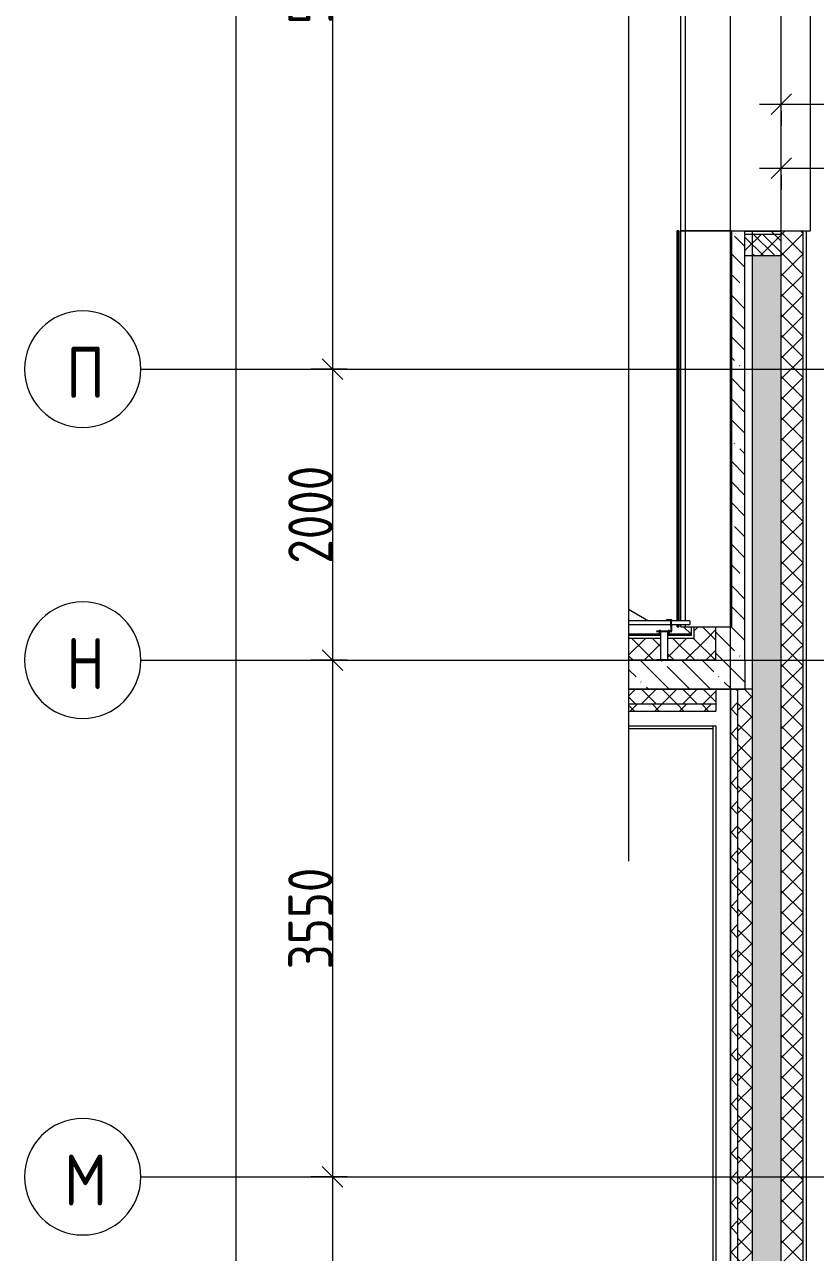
# Model space of a CAD drawing. Header units: millimetres. Extents: x -68946 to 690821, y -552984 to 293768.
# Drawn here: x 87963 to 93402, y -504526 to -496087 of the extents above; entities that cross this region are included whole.
import ezdxf

# ---------------------------------------------------------------- set-up
doc = ezdxf.new("R2010")
doc.units = ezdxf.units.MM
doc.linetypes.add('ADSK_Линия сетки', pattern=[2500, 2000, -250, 0, -250])
doc.layers.get('Defpoints').update_dxf_attribs({"color": 250})
for name, color, linetype, lineweight in [('Аннотация', 250, 'Continuous', 20), ('Крыша', 7, 'Continuous', 5), ('Обобщенные модели', 250, 'Continuous', 9), ('Ограждение', 7, 'Continuous', 5), ('Оси', 250, 'Continuous', 9), ('Размеры', 7, 'Continuous', 9), ('Стены внутренние', 7, 'Continuous', 9), ('Стены наружные', 7, 'Continuous', 9), ('Стены отделка', 7, 'Continuous', 13), ('Стены перегородки', 7, 'Continuous', 13), ('Стены штриховка', 250, 'Continuous', 9), ('Узлы', 250, 'Continuous', 18)]:
    doc.layers.add(name, color=color, linetype=linetype, lineweight=lineweight)
doc.styles.add('GOST Common', font='', dxfattribs={"width": 0.9, "height": 350})
doc.styles.add('GOST Common_1', font='', dxfattribs={"width": 0.9, "height": 250})
doc.styles.add('GOST Common_2', font='', dxfattribs={"width": 0.8, "height": 350})
doc.styles.add('А3', font='ГОСТ тип А.ttf')
doc.styles.get('GOST Common').set_extended_font_data('GOST Common')
doc.styles.get('GOST Common_1').set_extended_font_data('GOST Common')
doc.styles.get('GOST Common_2').set_extended_font_data('GOST Common')
doc.dimstyles.new('ADSK_Основной_2_5_мм_Округление_до_10_мм_1', dxfattribs={"dimscale": 304.8, "dimtxt": 0.824897, "dimasz": 0.463911, "dimexe": 0.492126, "dimexo": 0.001615, "dimgap": 6.56168e-05, "dimtad": 1, "dimdec": 0, "dimlfac": 304.8, "dimrnd": 10, "dimdsep": 46, "dimtxsty": 'GOST Common_1', "dimblk1": 'OBLIQUE', "dimblk2": 'OBLIQUE', "dimsah": 1, "dimcen": 0.09, "dimdle": 0.492126, "dimazin": 0, "dimtfac": 1, "dimtdec": 4, "dimtix": 1, "dimtmove": 0, "dimatfit": 3, "dimfxl": 1, "dimtvp": 1, "dimtolj": 1, "dimtzin": 0, "dimlwd": 9, "dimlwe": 9, "dimarcsym": 2})
doc.dimstyles.new('ADSK_Основной_2_мм', dxfattribs={"dimscale": 304.8, "dimtxt": 201.142999, "dimasz": 0.463911, "dimexe": 0.492126, "dimexo": 0.492126, "dimgap": 0.098425, "dimtad": 1, "dimdec": 0, "dimdsep": 46, "dimtxsty": 'GOST Common_2', "dimblk1": 'OBLIQUE', "dimblk2": 'OBLIQUE', "dimsah": 1, "dimcen": 0.09, "dimdle": 0.492126, "dimazin": 0, "dimtfac": 1, "dimtdec": 4, "dimtix": 1, "dimtmove": 1, "dimatfit": 3, "dimfxl": 1, "dimtvp": 1, "dimtolj": 1, "dimtzin": 0, "dimlwd": 9, "dimlwe": 9, "dimarcsym": 2})
pattern_1 = [(135, (23667.23, -543980.64), (-142.5619, -142.5619), []), (135, (23809.8, -543980.64), (-142.5619, -142.5619), [252.016, -50.403, 3.353, -47.05])]
pattern_2 = [(45, (23667.23, -543980.64), (-70.71068, 70.71068), []), (135, (23667.23, -543980.64), (-70.71068, -70.71068), [])]
pattern_3 = [(135, (23667.23, -543980.64), (-84.85281, -84.85281), []), (225, (23667.23, -543980.64), (84.85281, -84.85281), [])]

# ---------------------------------------------------------------- blocks, each defined once
blk = doc.blocks.new('Фартук_СКБ - 141_Фартук_СКБ_790-41422802-АР3_Кладочный план кровли _17_930 С2-3')
at = {"layer": 'Обобщенные модели'}
for p, q in [((11730, 30), (100, 30)), ((11730, 0), (11730, 30)), ((11730, -829), (11730, 0)), ((11730, -829), (100, -829)), ((11730, -861.15631), (11730, -829)), ((11730, -861.15631), (100, -861.15631))]:
    blk.add_line(p, q, dxfattribs=at)
blk = doc.blocks.new('Ограждение - Н_800-V9-АР3_Кладочный план кровли _17_930 С2-3')
at = {"layer": 'Ограждение'}
for p, q in [((-2, 85), (-5, 85)), ((-2, 85), (-5, 85)), ((-5, 75), (-5, 85)), ((-5, 85), (-5, 75)), ((-5, 75), (-5, 85)), ((-5, 85), (-5, 75)), ((0, 100), (-2, 100)), ((-2, 100), (-2, 2)), ((0, 0), (0, 100)), ((-78, 32), (-80, 32)), ((-80, 32), (-80, 2)), ((-80, 2), (-35, 2)), ((-80, 2), (-80, 0)), ((-78, 4), (-78, 32)), ((-35, 4), (-78, 4)), ((-35, 2), (-35, 4)), ((-2, 2), (-35, 2)), ((-5, 75), (-2, 75)), ((-5, 75), (-2, 75)), ((-2, 24), (-5, 24)), ((-2, 24), (-5, 24)), ((-5, 14), (-5, 24)), ((-5, 24), (-5, 14)), ((-5, 14), (-5, 24)), ((-5, 24), (-5, 14)), ((-5, 14), (-2, 14)), ((-5, 14), (-2, 14)), ((15, 83), (0, 83)), ((0, 77), (15, 77)), ((15, 22), (0, 22)), ((0, 16), (15, 16)), ((15, 83), (5, 83)), ((5, 77), (15, 77)), ((15, 22), (5, 22)), ((5, 16), (15, 16)), ((15, 82.6), (15, 83)), ((15, 83), (15, 77)), ((15, 82.6), (15, 83)), ((15, 83), (15, 82.6)), ((15, 77), (15, 77.4)), ((15, 77), (15, 77.4)), ((15, 77.4), (15, 77)), ((15, 21.6), (15, 22)), ((15, 22), (15, 16)), ((15, 21.6), (15, 22)), ((15, 22), (15, 21.6)), ((15, 16), (15, 16.4)), ((15, 16), (15, 16.4)), ((15, 16.4), (15, 16)), ((-80, 0), (-70, 0)), ((-45, 0), (0, 0))]:
    blk.add_line(p, q, dxfattribs=at)
blk = doc.blocks.new('Ограждение - Ограждение-35690526-АР3_Кладочный план кровли _17_930 С2-3')
at = {"layer": 'Ограждение'}
for p, q in [((68741, 43795), (68450, 43795)), ((68872, 43795), (68743, 43795)), ((68872, 43795), (68872, 43770)), ((68450, 43770), (68741, 43770)), ((68743, 43770), (68872, 43770))]:
    blk.add_line(p, q, dxfattribs=at)
at = {"extrusion": (0, 0, -1), "zscale": -1, "rotation": 270.0000000000003}
blk.add_blockref('Ограждение - Н_800-V9-АР3_Кладочный план кровли _17_930 С2-3', (-68745, 43725), dxfattribs=at)
blk = doc.blocks.new('TN_Удлинитель для кровельного ограждения - Удлинитель для кровельного ограждения ТехноНИКОЛЬ 200 мм-35690759-АР3_Кладочный план кровли _17_930 С2-3')
at = {"layer": 'Ограждение'}
for p, q in [((68645, 43725), (68645, 43720)), ((68645, 43720), (68646.3, 43720)), ((68655, 43720), (68645, 43720)), ((68662.6, 43720), (68655, 43720)), ((68723.6, 43720), (68667.6, 43720)), ((68669.5, 43720), (68669.5, 43530)), ((68720.5, 43530), (68720.5, 43720)), ((68735, 43720), (68728.6, 43720)), ((68745, 43720), (68735, 43720)), ((68743.7, 43720), (68745, 43720)), ((68745, 43720), (68745, 43725)), ((68645, 43530), (68645, 43525)), ((68645, 43530), (68655, 43530)), ((68655, 43525), (68645, 43525)), ((68655, 43530), (68735, 43530)), ((68735, 43525), (68655, 43525)), ((68735, 43530), (68745, 43530)), ((68745, 43525), (68735, 43525)), ((68745, 43525), (68745, 43530))]:
    blk.add_line(p, q, dxfattribs=at)
blk = doc.blocks.new('Ограждение - Ограждение-38269344-АР3_Кладочный план кровли _17_930 С2-3')
at = {"layer": 'Ограждение'}
for p, q in [((68828, 43755), (68880, 43703)), ((68669.5, 43703), (68450, 43703)), ((68880, 43703), (68720.4, 43703))]:
    blk.add_line(p, q, dxfattribs=at)
blk = doc.blocks.new('Фартук_СКБ - 141_Фартук_СКБ_200-41411886-АР3_Кладочный план кровли _17_930 С2-3')
at = {"layer": 'Обобщенные модели'}
for p, q in [((0, 321.2), (15, 321.2)), ((0, 321.2), (0, 289)), ((0, 289), (15, 289)), ((0, 289), (0, 0)), ((40, 321.2), (2720, 321.2)), ((40, 289), (2720, 289)), ((2720, 289), (2720, 321.2)), ((2720, 0), (2720, 289)), ((0, 0), (0, -30)), ((0, -30), (2720, -30)), ((2720, -30), (2720, 0))]:
    blk.add_line(p, q, dxfattribs=at)
blk = doc.blocks.new('Швеллер - 140х58-41411903-АР3_Кладочный план кровли _17_930 С2-3')
at = {"layer": 'Обобщенные модели'}
for p, q in [((-1360, 5), (1320, 5)), ((-1360, 5), (-1360, 1)), ((-1360, 1), (-1360, -1)), ((1320, 1), (-1360, 1)), ((1345, 5), (1360, 5)), ((1360, 1), (1345, 1)), ((1360, 1), (1360, 5)), ((1360, -1), (1360, 1)), ((-1360, -1), (1320, -1)), ((-1360, -1), (-1360, -5)), ((1320, -5), (-1360, -5)), ((1345, -1), (1360, -1)), ((1360, -5), (1345, -5)), ((1360, -5), (1360, -1))]:
    blk.add_line(p, q, dxfattribs=at)
blk = doc.blocks.new('ADSK_Обрыв_Линия - По умолчанию-35382580-АР3_Кладочный план кровли _17_930 С2-3')
at = {"layer": 'Узлы'}
blk.add_line((8512.6, 0), (16800, 0), dxfattribs=at)
blk = doc.blocks.new('Ось сетки - Круг_Ø8 мм-39983606-АР3_Кладочный план кровли _17_930 С2-3')
at = {"layer": 'Оси'}
for start, end in [(360, 180), (180, 360)]:
    blk.add_arc((0, 0), 4, start, end, dxfattribs=at)
blk = doc.blocks.new('_Oblique')
at = {"color": 0, "linetype": 'ByBlock', "lineweight": -2}
blk.add_line((-0.5, -0.5), (0.5, 0.5), dxfattribs=at)
blk = doc.blocks.new('*D6212')
at = {"layer": 'Defpoints', "color": 0, "lineweight": 30, "transparency": 16777216}
for p in [(97662.2, -495285.6), (93167.2, -496533.7), (97662.2, -496633.7)]:
    blk.add_point(p, dxfattribs=at)
at = {"layer": 'Размеры', "color": 0, "lineweight": 9, "transparency": 16777216}
for p, q in [((97662.2, -495435.6), (97662.2, -496783.7)), ((93017.2, -496633.7), (97812.2, -496633.7)), ((93167.2, -496683.7), (93167.2, -496783.7))]:
    blk.add_line(p, q, dxfattribs=at)
at = {"layer": 'Размеры', "color": 0, "lineweight": 9, "transparency": 16777216, "xscale": 141.4, "yscale": 141.4, "zscale": 141.4, "rotation": 180}
blk.add_blockref('_Oblique', (93167.2, -496633.7), dxfattribs=at)
at = {"layer": 'Размеры', "color": 0, "lineweight": 9, "transparency": 16777216, "xscale": 141.4, "yscale": 141.4, "zscale": 141.4}
blk.add_blockref('_Oblique', (97662.2, -496633.7), dxfattribs=at)
at = {"layer": 'Размеры', "color": 0, "transparency": 16777216, "insert": (94889.6, -496039.3), "char_height": 304.8, "width": 646.385, "attachment_point": 1, "line_spacing_factor": 1.022761, "style": 'А3'}
blk.add_mtext('\\A1;4495', dxfattribs=at)
blk = doc.blocks.new('*D6215')
at = {"layer": 'Defpoints', "color": 0, "lineweight": 30, "transparency": 16777216}
for p in [(93167.2, -496973.5), (97597.2, -497073.5), (97597.2, -498089.6)]:
    blk.add_point(p, dxfattribs=at)
at = {"layer": 'Размеры', "color": 0, "lineweight": 9, "transparency": 16777216}
for p, q in [((97597.2, -497939.6), (97597.2, -496923.5)), ((93017.2, -497073.5), (97747.2, -497073.5)), ((93167.2, -497123.5), (93167.2, -497223.5))]:
    blk.add_line(p, q, dxfattribs=at)
at = {"layer": 'Размеры', "color": 0, "lineweight": 9, "transparency": 16777216, "xscale": 141.4, "yscale": 141.4, "zscale": 141.4, "rotation": 180}
blk.add_blockref('_Oblique', (93167.2, -497073.5), dxfattribs=at)
at = {"layer": 'Размеры', "color": 0, "lineweight": 9, "transparency": 16777216, "xscale": 141.4, "yscale": 141.4, "zscale": 141.4}
blk.add_blockref('_Oblique', (97597.2, -497073.5), dxfattribs=at)
at = {"layer": 'Размеры', "color": 0, "transparency": 16777216, "insert": (94815.6, -496479.1), "char_height": 304.8, "width": 646.385, "attachment_point": 1, "line_spacing_factor": 1.022761, "style": 'А3'}
blk.add_mtext('\\A1;4430', dxfattribs=at)
blk = doc.blocks.new('*D6438')
at = {"layer": 'Defpoints', "color": 0, "lineweight": 30, "transparency": 16777216}
for p in [(90181.7, -493005.6), (90081.7, -498455.6), (90181.7, -498455.6)]:
    blk.add_point(p, dxfattribs=at)
at = {"layer": 'Размеры', "color": 0, "lineweight": 9, "transparency": 16777216}
for p, q in [((90081.7, -492855.6), (90081.7, -498605.6)), ((90181.2, -493005.6), (89931.7, -493005.6)), ((90181.2, -498455.6), (89931.7, -498455.6))]:
    blk.add_line(p, q, dxfattribs=at)
at = {"layer": 'Размеры', "color": 0, "lineweight": 9, "transparency": 16777216, "xscale": 141.4, "yscale": 141.4, "zscale": 141.4}
for p, rotation in [((90081.7, -493005.6), 90), ((90081.7, -498455.6), 270)]:
    blk.add_blockref('_Oblique', p, dxfattribs=dict(at, rotation=rotation))
at = {"layer": 'Размеры', "color": 0, "transparency": 16777216, "insert": (89929.3, -495730.6), "char_height": 304.8, "width": 782.412, "attachment_point": 5, "rotation": 90, "style": 'А3'}
blk.add_mtext('\\A1;5450', dxfattribs=at)
blk = doc.blocks.new('*D6439')
at = {"layer": 'Defpoints', "color": 0, "lineweight": 30, "transparency": 16777216}
for p in [(90181.7, -498455.6), (90081.7, -500455.6), (90181.7, -500455.6)]:
    blk.add_point(p, dxfattribs=at)
at = {"layer": 'Размеры', "color": 0, "lineweight": 9, "transparency": 16777216}
for p, q in [((90081.7, -498305.6), (90081.7, -500605.6)), ((90181.2, -498455.6), (89931.7, -498455.6)), ((90181.2, -500455.6), (89931.7, -500455.6))]:
    blk.add_line(p, q, dxfattribs=at)
at = {"layer": 'Размеры', "color": 0, "lineweight": 9, "transparency": 16777216, "xscale": 141.4, "yscale": 141.4, "zscale": 141.4}
for p, rotation in [((90081.7, -498455.6), 90), ((90081.7, -500455.6), 270)]:
    blk.add_blockref('_Oblique', p, dxfattribs=dict(at, rotation=rotation))
at = {"layer": 'Размеры', "color": 0, "transparency": 16777216, "insert": (89929.3, -499455.6), "char_height": 304.8, "width": 756.843, "attachment_point": 5, "rotation": 90, "style": 'А3'}
blk.add_mtext('\\A1;2000', dxfattribs=at)
blk = doc.blocks.new('*D6440')
at = {"layer": 'Defpoints', "color": 0, "lineweight": 30, "transparency": 16777216}
for p in [(90181.7, -500455.6), (90081.7, -504005.6), (90181.7, -504005.6)]:
    blk.add_point(p, dxfattribs=at)
at = {"layer": 'Размеры', "color": 0, "lineweight": 9, "transparency": 16777216}
for p, q in [((90081.7, -500305.6), (90081.7, -504155.6)), ((90181.2, -500455.6), (89931.7, -500455.6)), ((90181.2, -504005.6), (89931.7, -504005.6))]:
    blk.add_line(p, q, dxfattribs=at)
at = {"layer": 'Размеры', "color": 0, "lineweight": 9, "transparency": 16777216, "xscale": 141.4, "yscale": 141.4, "zscale": 141.4}
for p, rotation in [((90081.7, -500455.6), 90), ((90081.7, -504005.6), 270)]:
    blk.add_blockref('_Oblique', p, dxfattribs=dict(at, rotation=rotation))
at = {"layer": 'Размеры', "color": 0, "transparency": 16777216, "insert": (89929.3, -502230.6), "char_height": 304.8, "width": 756.843, "attachment_point": 5, "rotation": 90, "style": 'А3'}
blk.add_mtext('\\A1;3550', dxfattribs=at)
blk = doc.blocks.new('*D6441')
at = {"layer": 'Defpoints', "color": 0, "lineweight": 30, "transparency": 16777216}
for p in [(90181.7, -504005.6), (90081.7, -508205.6), (90181.7, -508205.6)]:
    blk.add_point(p, dxfattribs=at)
at = {"layer": 'Размеры', "color": 0, "lineweight": 9, "transparency": 16777216}
for p, q in [((90081.7, -503855.6), (90081.7, -508355.6)), ((90181.2, -504005.6), (89931.7, -504005.6)), ((90181.2, -508205.6), (89931.7, -508205.6))]:
    blk.add_line(p, q, dxfattribs=at)
at = {"layer": 'Размеры', "color": 0, "lineweight": 9, "transparency": 16777216, "xscale": 141.4, "yscale": 141.4, "zscale": 141.4}
for p, rotation in [((90081.7, -504005.6), 90), ((90081.7, -508205.6), 270)]:
    blk.add_blockref('_Oblique', p, dxfattribs=dict(at, rotation=rotation))
at = {"layer": 'Размеры', "color": 0, "transparency": 16777216, "insert": (89929.3, -506105.6), "char_height": 304.8, "width": 782.412, "attachment_point": 5, "rotation": 90, "style": 'А3'}
blk.add_mtext('\\A1;4200', dxfattribs=at)
blk = doc.blocks.new('*D6447')
at = {"layer": 'Defpoints', "color": 0, "lineweight": 30, "transparency": 16777216}
for p in [(90604.6, -485605.6), (89415.3, -543955.6), (91453.6, -543955.6)]:
    blk.add_point(p, dxfattribs=at)
at = {"layer": 'Размеры', "color": 0, "lineweight": 9, "transparency": 16777216}
for p, q in [((89415.3, -485455.6), (89415.3, -544105.6)), ((90604.1, -485605.6), (89265.3, -485605.6)), ((91453.1, -543955.6), (89265.3, -543955.6))]:
    blk.add_line(p, q, dxfattribs=at)
at = {"layer": 'Размеры', "color": 0, "lineweight": 9, "transparency": 16777216, "xscale": 141.4, "yscale": 141.4, "zscale": 141.4}
for p, rotation in [((89415.3, -485605.6), 90), ((89415.3, -543955.6), 270)]:
    blk.add_blockref('_Oblique', p, dxfattribs=dict(at, rotation=rotation))
at = {"layer": 'Размеры', "color": 0, "transparency": 16777216, "insert": (89262.9, -514780.6), "char_height": 304.8, "attachment_point": 5, "rotation": 90, "style": 'А3'}
blk.add_mtext('\\A1;58350', dxfattribs=at)

msp = doc.modelspace()

# ---------------------------------------------------------------- hatches: boundary and pattern name
at = {"layer": 'Стены внутренние', "lineweight": 5}
h = msp.add_hatch(dxfattribs=at)
h.set_pattern_fill('FP_1', color=256, style=0, pattern_type=2)
h.set_pattern_definition(pattern_1)
h.paths.add_polyline_path([(92827.2298, -500455.641), (92917.2298, -500455.641), (92917.1957, -497505.641), (92827.2298, -497505.641), (92826.2298, -500225.641), (92717.2298, -500225.641), (92717.2298, -500455.641), (92826.2298, -500455.641)])
h.paths.add_polyline_path([(92740.3474, -485775.641), (92917.2298, -485775.641), (92917.2298, -485405.641), (92717.2298, -485405.641), (92717.2298, -485775.641)])
h = msp.add_hatch(dxfattribs=at)
h.set_pattern_fill('FP_1', color=256, style=0, pattern_type=2)
h.set_pattern_definition(pattern_1)
h.paths.add_polyline_path([(93167.2298, -497677.641), (93167.2298, -497505.641), (92967.2298, -497505.641), (92967.2298, -497677.641), (93094.783, -497677.641)])
h.paths.add_polyline_path([(93072.2298, -485775.641), (93167.2298, -485775.641), (93167.2298, -485605.641), (92967.2298, -485605.641), (92967.2298, -485775.641), (93066.2298, -485775.641)])
h = msp.add_hatch(dxfattribs=at)
h.set_pattern_fill('FP_1', color=256, style=0, pattern_type=2)
h.set_pattern_definition(pattern_1)
h.paths.add_polyline_path([(93167.2298, -517755.5807), (93167.2298, -497677.641), (92967.2298, -497677.641), (92967.2298, -517755.5807)])
h = msp.add_hatch(dxfattribs=at)
h.set_pattern_fill('FP_1', color=256, style=0, pattern_type=2)
h.set_pattern_definition(pattern_1)
h.paths.add_polyline_path([(92740.3474, -500655.641), (92917.2079, -500655.641), (92917.2079, -500455.641), (92117.2298, -500455.641), (92117.2298, -500655.641), (92385.9118, -500655.641)])
at = {"layer": 'Стены наружные', "lineweight": 5}
h = msp.add_hatch(dxfattribs=at)
h.set_pattern_fill('FP_33', color=256, style=0, pattern_type=2)
h.set_pattern_definition(pattern_2)
h.paths.add_polyline_path([(93317.2298, -497527.641), (93317.2298, -497505.641), (93167.2298, -497505.641), (93167.2298, -497527.641)])
h.paths.add_polyline_path([(93167.2298, -485775.641), (93317.2298, -485775.641), (93317.2298, -485755.641), (93167.2298, -485755.641)])
h = msp.add_hatch(dxfattribs=at)
h.set_pattern_fill('FP_33', color=256, style=0, pattern_type=2)
h.set_pattern_definition(pattern_2)
h.paths.add_polyline_path([(93094.783, -497677.641), (93317.2298, -497677.641), (93317.2298, -497527.641), (92917.2298, -497527.641), (92917.2298, -497677.641), (92967.2298, -497677.641)])
h = msp.add_hatch(dxfattribs=at)
h.set_pattern_fill('FP_33', color=256, style=0, pattern_type=2)
h.set_pattern_definition(pattern_2)
h.paths.add_polyline_path([(93167.2298, -500366.641), (93317.2298, -500366.641), (93317.2298, -497677.641), (93167.2298, -497677.641), (93167.2298, -499947.0632)])
h = msp.add_hatch(dxfattribs=at)
h.set_pattern_fill('FP_33', color=256, style=0, pattern_type=2)
h.set_pattern_definition(pattern_2)
h.paths.add_polyline_path([(92567.2298, -500305.641), (92717.2298, -500305.641), (92717.2298, -500225.641), (92567.2298, -500225.641), (92567.2298, -500285.641)])
h = msp.add_hatch(dxfattribs=at)
h.set_pattern_fill('FP_33', color=256, style=0, pattern_type=2)
h.set_pattern_definition(pattern_2)
h.paths.add_polyline_path([(92117.2298, -500455.641), (92313.5696, -500455.641), (92313.5696, -500450.5965), (92336.7298, -500450.5965), (92336.7298, -500305.641), (92117.2298, -500305.641), (92117.2298, -500402.0695)])
h.paths.add_polyline_path([(92717.2298, -500455.641), (92717.2298, -500305.641), (92387.7298, -500305.641), (92388.7298, -500450.5965), (92410.8901, -500450.5965), (92410.8901, -500455.641), (92563.1296, -500455.641)])
h = msp.add_hatch(dxfattribs=at)
h.set_pattern_fill('FP_33', color=256, style=0, pattern_type=2)
h.set_pattern_definition(pattern_2)
h.paths.add_polyline_path([(93167.2298, -517555.6404), (93317.2298, -517555.6404), (93317.2298, -500366.641), (93167.2298, -500366.641), (93167.2298, -517348.788)])
h = msp.add_hatch(dxfattribs=at)
h.set_pattern_fill('FP_33', color=256, style=0, pattern_type=2)
h.set_pattern_definition(pattern_2)
h.paths.add_polyline_path([(92697.2298, -500755.6404), (92717.2298, -500755.6404), (92717.2298, -500655.6404), (92117.2298, -500655.6404), (92117.2298, -500755.6404), (92385.9118, -500755.6404)])
h = msp.add_hatch(dxfattribs=at)
h.set_pattern_fill('FP_34', color=256, style=0, pattern_type=2)
h.set_pattern_definition(pattern_3)
h.paths.add_polyline_path([(92817.2298, -517855.5807), (92867.2298, -517855.5807), (92867.2298, -500655.6404), (92817.2298, -500655.6404), (92817.2298, -517755.5807)])
h = msp.add_hatch(dxfattribs=at)
h.set_pattern_fill('FP_33', color=256, style=0, pattern_type=2)
h.set_pattern_definition(pattern_2)
h.paths.add_polyline_path([(92967.2298, -517755.5807), (92967.2298, -500655.6404), (92867.2298, -500655.6404), (92867.2298, -517755.5807)])
h = msp.add_hatch(dxfattribs=at)
h.set_pattern_fill('FP_34', color=256, style=0, pattern_type=2)
h.set_pattern_definition(pattern_3)
h.paths.add_polyline_path([(92717.2298, -500805.6404), (92717.2298, -500755.6404), (92117.2298, -500755.6404), (92117.2298, -500805.6404), (92697.2298, -500805.6404)])

# ---------------------------------------------------------------- linework, layer by layer
at = {"layer": 'Аннотация'}
msp.add_line((92117.2298, -501535.6404), (92117.2298, -501835.6404), dxfattribs=at)
at = {"layer": 'Крыша'}
for p, q in [((92117.2298, -500105.792), (92254.1729, -500185.641)), ((92411.9552, -500277.641), (92425.6754, -500285.641))]:
    msp.add_line(p, q, dxfattribs=at)
at = {"layer": 'Оси', "linetype": 'ADSK_Линия сетки', "ltscale": 100}
for p, q in [((92817.2298, -547719.4803), (92817.2298, -482778.6358)), ((93167.2298, -546449.4803), (93167.2298, -483294.1481)), ((88763.207, -498455.6404), (180488.1093, -498455.6404)), ((88763.207, -500455.6404), (180488.1093, -500455.6404)), ((88763.207, -504005.6404), (180488.1093, -504005.6404))]:
    msp.add_line(p, q, dxfattribs=at)
at = {"layer": 'Стены отделка', "lineweight": 5}
for p, q in [((92817.2298, -500655.6404), (92117.2298, -500655.6404)), ((92967.2298, -500655.6404), (92867.2298, -500655.6404)), ((92117.2298, -500925.6404), (92697.2298, -500925.6404)), ((92697.2298, -500925.6404), (92697.2298, -518025.5807))]:
    msp.add_line(p, q, dxfattribs=at)
at = {"layer": 'Стены перегородки'}
for p, q in [((92917.2298, -497507.641), (92917.2298, -497505.641)), ((92917.2298, -497507.641), (93167.2298, -497507.641)), ((92967.2298, -497505.641), (92967.2298, -517755.5807)), ((93167.2298, -517555.6404), (93167.2298, -497505.641)), ((93337.2298, -497505.641), (93337.2298, -517385.6404)), ((92917.2298, -500455.641), (92917.2298, -497677.641)), ((93167.2298, -497677.641), (92917.2298, -497677.641)), ((92336.7298, -500285.641), (92117.2298, -500285.641)), ((92547.2298, -500285.641), (92387.6155, -500285.641)), ((92547.2298, -500225.641), (92547.2298, -500285.641)), ((92717.2298, -500455.641), (92717.2298, -500225.641)), ((92313.5696, -500455.641), (92117.2298, -500455.641)), ((92717.2298, -500455.641), (92410.8901, -500455.641)), ((92917.2079, -500455.641), (92917.2079, -500655.641)), ((92117.2298, -500655.641), (92917.2079, -500655.641)), ((92867.2298, -500655.6404), (92817.2298, -500655.6404)), ((92817.2298, -500655.6404), (92817.2298, -517905.5807)), ((92867.2298, -500655.6404), (92867.2298, -517855.5807))]:
    msp.add_line(p, q, dxfattribs=at)
at = {"layer": 'Стены штриховка'}
for p, q in [((92917.2298, -497677.641), (92917.2298, -497507.641)), ((93317.2298, -517405.6404), (93317.2298, -497505.641)), ((92917.2298, -497527.641), (93167.2298, -497527.641)), ((92567.2298, -500305.641), (92567.2298, -500225.641)), ((92336.7298, -500305.641), (92117.2298, -500305.641)), ((92567.2298, -500305.641), (92387.524, -500305.641)), ((92717.2298, -500655.6404), (92717.2298, -500805.6404)), ((92117.2298, -500755.6404), (92717.2298, -500755.6404)), ((92117.2298, -500805.6404), (92717.2298, -500805.6404)), ((92117.2298, -500905.6404), (92717.2298, -500905.6404)), ((92697.2298, -500905.6404), (92697.2298, -500925.6404)), ((92717.2298, -500905.6404), (92717.2298, -518005.5807))]:
    msp.add_line(p, q, dxfattribs=at)

# ---------------------------------------------------------------- block references
at = {"layer": 'Обобщенные модели'}
for name, p, rotation in [('Фартук_СКБ - 141_Фартук_СКБ_790-41422802-АР3_Кладочный план кровли _17_930 С2-3', (93337.2298, -485775.641), 270), ('Швеллер - 140х58-41411903-АР3_Кладочный план кровли _17_930 С2-3', (92457.2298, -498865.641), 269.9999999999999), ('Фартук_СКБ - 141_Фартук_СКБ_200-41411886-АР3_Кладочный план кровли _17_930 С2-3', (92797.2298, -500225.641), 90.00000000000031)]:
    msp.add_blockref(name, p, dxfattribs=dict(at, rotation=rotation))
at = {"layer": 'Ограждение'}
for name in ['Ограждение - Ограждение-38269344-АР3_Кладочный план кровли _17_930 С2-3', 'Ограждение - Ограждение-35690526-АР3_Кладочный план кровли _17_930 С2-3', 'TN_Удлинитель для кровельного ограждения - Удлинитель для кровельного ограждения ТехноНИКОЛЬ 200 мм-35690759-АР3_Кладочный план кровли _17_930 С2-3']:
    msp.add_blockref(name, (23667.2298, -543980.641), dxfattribs=at)
at = {"layer": 'Оси', "xscale": 99.99999999999993, "yscale": 99.99999999999993, "zscale": 99.99999999999993, "rotation": 269.9999999999994}
for p in [(88363.207, -498455.6404), (88363.207, -500455.6404), (88363.207, -504005.6404)]:
    msp.add_blockref('Ось сетки - Круг_Ø8 мм-39983606-АР3_Кладочный план кровли _17_930 С2-3', p, dxfattribs=at)
at = {"layer": 'Узлы', "rotation": 269.9999999999999}
msp.add_blockref('ADSK_Обрыв_Линия - По умолчанию-35382580-АР3_Кладочный план кровли _17_930 С2-3', (92117.2298, -484735.6404), dxfattribs=at)

# ---------------------------------------------------------------- texts
at = {"layer": 'Оси', "char_height": 350, "attachment_point": 1, "style": 'GOST Common'}
for s, insert, width in [('\\fGOST Common|b0|i0|c204|p34|;\\W.9;П', (88249.8841, -498303.0535), 310.253062), ('\\fGOST Common|b0|i0|c204|p34|;\\W.9;Н', (88249.8841, -500303.0535), 310.253062), ('\\fGOST Common|b0|i0|c204|p34|;\\W.9;М', (88235.0341, -503853.0535), 346.329)]:
    msp.add_mtext(s, dxfattribs=dict(at, insert=insert, width=width))

# ---------------------------------------------------------------- dimensions: what is measured, and where the dimension line sits
at = {"layer": 'Размеры'}
for base, p1, p2, override, picture, middle in [((89415.3189, -543955.6404), (90604.5651, -485605.6404), (91453.579, -543955.6404), {"dimtxt": 1, "dimlfac": 1, "dimpost": '<>', "dimtxsty": 'А3', "dimfxl": 4200}, '*D6447', (89262.8989, -514780.6404)), ((90081.7447, -498455.6404), (90181.7296, -493005.6404), (90181.7296, -498455.6404), {"dimtxt": 1, "dimlfac": 1, "dimpost": '<>', "dimtxsty": 'А3', "dimfxl": 5450}, '*D6438', (89929.3247, -495730.6404)), ((90081.7447, -500455.6404), (90181.7296, -498455.6404), (90181.7296, -500455.6404), {"dimtxt": 1, "dimlfac": 1, "dimpost": '<>', "dimtxsty": 'А3', "dimfxl": 2000}, '*D6439', (89929.3247, -499455.6404)), ((90081.7447, -504005.6404), (90181.7296, -500455.6404), (90181.7296, -504005.6404), {"dimtxt": 1, "dimlfac": 1, "dimpost": '<>', "dimtxsty": 'А3', "dimfxl": 3550}, '*D6440', (89929.3247, -502230.6404)), ((90081.7447, -508205.6404), (90181.7296, -504005.6404), (90181.7296, -508205.6404), {"dimtxt": 1, "dimlfac": 1, "dimpost": '<>', "dimtxsty": 'А3', "dimfxl": 4200}, '*D6441', (89929.3247, -506105.6404))]:
    dim = msp.add_linear_dim(base=base, p1=p1, p2=p2, angle=90, dimstyle='ADSK_Основной_2_5_мм_Округление_до_10_мм_1', override=override, dxfattribs=at)
    dim.commit()
    dim.dimension.update_dxf_attribs({"geometry": picture, "text_midpoint": middle})
for base, p1, p2, override, picture, middle in [((97662.2298, -496633.7069), (93167.2298, -496533.722), (97662.2298, -495285.6404), {"dimtxt": 1, "dimlfac": 1, "dimpost": '<>', "dimtxsty": 'А3', "dimfxl": 4665.054407}, '*D6212', (95212.786, -496475.6745)), ((97597.2079, -497073.514), (93167.2298, -496973.5291), (97597.2079, -498089.6404), {"dimtxt": 1, "dimlfac": 1, "dimpost": '<>', "dimtxsty": 'А3', "dimfxl": 4568.414403}, '*D6215', (95138.8051, -496915.4817))]:
    dim = msp.add_linear_dim(base=base, p1=p1, p2=p2, dimstyle='ADSK_Основной_2_мм', override=override, dxfattribs=at)
    dim.commit()
    dim.dimension.update_dxf_attribs({"geometry": picture, "text_midpoint": middle, "dimtype": 160})

doc.saveas('drawing.dxf')
